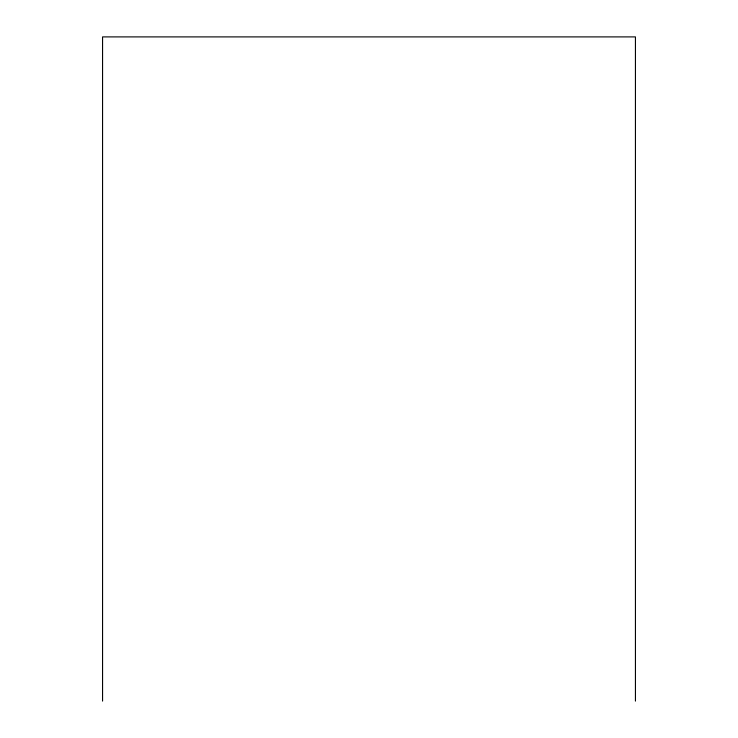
<?xml version="1.0" encoding="UTF-8"?>
<svg xmlns="http://www.w3.org/2000/svg" width="738" height="738" viewBox="0 0 738 738"><rect width="100%" height="100%" fill="white"/><g stroke="black" fill="none" stroke-linecap="round" stroke-linejoin="round"><path stroke-width="1.11" d="M635.436 701.1L635.436 36.9L102.564 36.9L102.564 701.1"/></g></svg>
